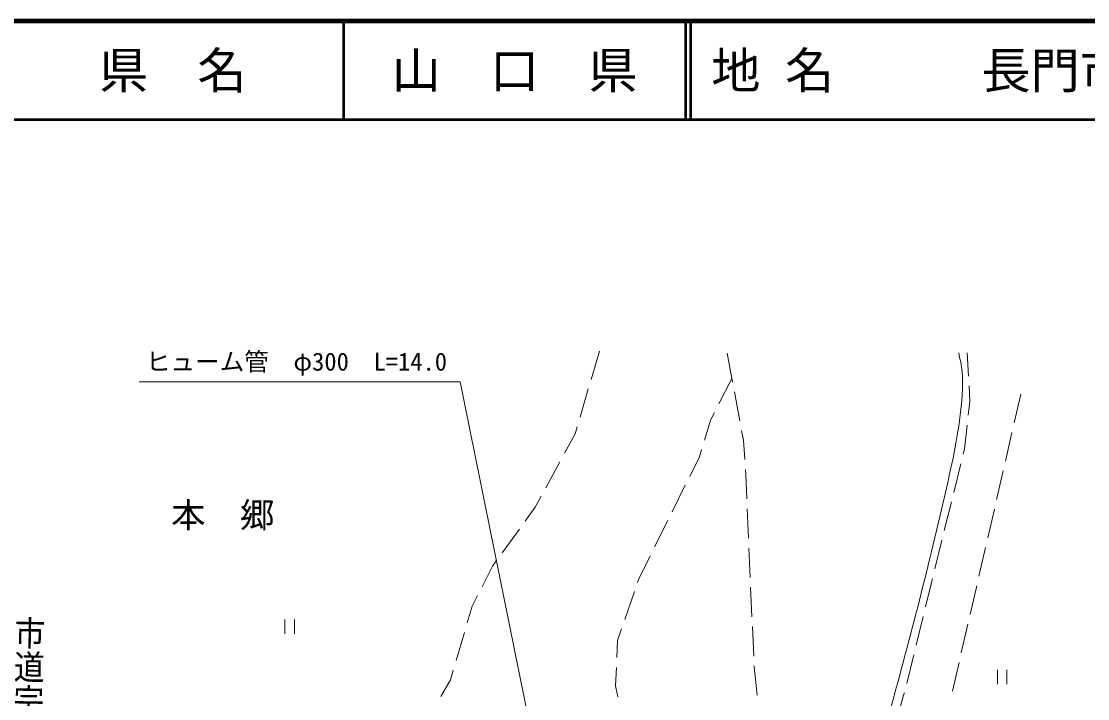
# Model space of a CAD drawing. Units: millimetres, scale not verified. Extents: x 40000 to 680000, y 20000 to 380000.
# Drawn here: x 300226 to 408646, y 311092 to 380000 of the extents above; entities that cross this region are included whole.
import ezdxf
from ezdxf.enums import TextEntityAlignment as Align

# ---------------------------------------------------------------- set-up
doc = ezdxf.new("R2010")
doc.units = ezdxf.units.MM
doc.header["$LTSCALE"] = 1000
for name, color, linetype, lineweight in [('M-BGD', 7, 'Continuous', 13), ('M-TTL', 2, 'Continuous', 140), ('M-TTL-LINE', 7, 'Continuous', 50), ('M-TTL-TXT', 7, 'Continuous', 13)]:
    doc.layers.add(name, color=color, linetype=linetype, lineweight=lineweight)
doc.styles.add('@ＭＳ ゴシック', font='')
doc.styles.add('ＭＳ ゴシック', font='')
doc.styles.get('@ＭＳ ゴシック').set_extended_font_data('@MS Gothic')
doc.styles.get('ＭＳ ゴシック').set_extended_font_data('MS Gothic')

msp = doc.modelspace()

# ---------------------------------------------------------------- linework, layer by layer
at = {"layer": 'M-BGD'}
for p, q in [((359001, 346440), (358156, 343562)), ((372001, 346253), (372545, 343302)), ((396535, 343906), (396408, 346278)), ((312207, 343317), (344847, 343317)), ((344847, 343317), (360665, 265105)), ((371151, 341086), (372481, 343649)), ((396675, 341308), (396589, 342907)), ((357874, 342602), (357029, 339724)), ((372726, 342319), (373269, 339368)), ((401845, 342075), (401173, 339151)), ((396512, 339919), (396675, 341308)), ((369686, 337382), (370317, 339478)), ((370317, 339478), (370691, 340198)), ((356747, 338764), (356533, 338035)), ((373451, 338385), (373636, 337380)), ((396108, 336471), (396396, 338926)), ((356533, 338035), (355462, 336068)), ((373636, 337380), (373787, 335408)), ((400949, 338177), (400277, 335253)), ((369183, 335709), (369398, 336425)), ((395981, 335958), (396108, 336471)), ((354984, 335190), (353549, 332555)), ((368180, 333692), (369183, 335709)), ((373864, 334411), (373902, 333912)), ((395025, 332074), (395742, 334987)), ((400053, 334278), (399381, 331354)), ((373902, 333912), (373998, 331414)), ((366399, 330111), (367735, 332797)), ((353070, 331677), (352464, 330564)), ((394068, 328190), (394786, 331103)), ((352464, 330564), (351450, 329159)), ((374037, 330415), (374152, 327417)), ((399157, 330380), (398486, 327456)), ((364618, 326529), (365954, 329215)), ((350864, 328349), (349108, 325917)), ((374194, 326418), (374329, 323421)), ((393112, 324306), (393829, 327219)), ((398262, 326481), (397590, 323558)), ((363012, 323301), (364172, 325634)), ((348128, 324560), (347074, 322486)), ((348522, 325106), (348128, 324560)), ((362884, 322928), (363012, 323301)), ((392806, 323063), (392873, 323335)), ((374373, 322422), (374508, 319425)), ((392157, 320421), (392806, 323063)), ((397366, 322583), (396694, 319659)), ((346621, 321594), (346060, 320491)), ((361583, 319145), (362559, 321982)), ((346060, 320491), (345562, 318801)), ((327020, 319142), (327020, 317684)), ((327992, 319142), (327992, 317684)), ((391203, 316537), (391918, 319450)), ((345279, 317841), (344432, 314964)), ((360844, 316997), (361258, 318200)), ((374553, 318426), (374687, 315429)), ((396470, 318685), (395798, 315761)), ((360769, 315270), (360844, 316997)), ((390249, 312652), (390964, 315566)), ((374732, 314430), (374736, 314333)), ((395574, 314786), (394903, 311862)), ((344149, 314004), (343859, 313019)), ((360644, 312394), (360726, 314271)), ((374736, 314333), (375059, 311448)), ((399466, 314039), (399466, 312581)), ((400438, 314039), (400438, 312581)), ((343859, 313019), (342872, 311311)), ((360868, 311296), (360644, 312394)), ((389173, 308801), (390004, 311656)), ((390004, 311656), (390010, 311681))]:
    msp.add_line(p, q, dxfattribs=at)
for points, knots in [([(395533, 346269), (395649, 345641), (395840, 345022), (395883, 344385), (395989, 342808), (395844, 341217), (395649, 339648), (395259, 336509), (394488, 333426), (393781, 330343), (392042, 322754), (390046, 315225), (387944, 307729), (387292, 305402), (386682, 303057), (385843, 300791), (385164, 298956), (384482, 297098), (383475, 295421), (382660, 294063), (381797, 292648), (380540, 291685), (379322, 290753), (377570, 290751), (376304, 289884), (375830, 289560), (375419, 289130), (375103, 288650), (374224, 287313), (373846, 285706), (373269, 284214), (372087, 281160), (371338, 277932), (369933, 274975), (369405, 273862), (368872, 272708), (368032, 271806), (367134, 270842), (365928, 270212), (364797, 269538), (362518, 268181), (360112, 267035), (357676, 265986), (356561, 265506), (355397, 265153), (354257, 264736)], [0, 0, 0, 0, 1, 1, 1, 2, 2, 2, 3, 3, 3, 4, 4, 4, 5, 5, 5, 6, 6, 6, 7, 7, 7, 8, 8, 8, 9, 9, 9, 10, 10, 10, 11, 11, 11, 12, 12, 12, 13, 13, 13, 14, 14, 14, 15, 15, 15, 15]), ([(378540, 261530), (378729, 261934), (378809, 262409), (379106, 262742), (379770, 263489), (380770, 263857), (381657, 264318), (383394, 265221), (385207, 265983), (387052, 266636), (389943, 267661), (392988, 268198), (395908, 269138), (398998, 270133), (402092, 271149), (405063, 272457), (406361, 273027), (407679, 273601), (408832, 274424), (410142, 275359), (411331, 276487), (412335, 277743), (413449, 279137), (414300, 280736), (415070, 282346), (416288, 284893), (417126, 287607), (418022, 290284), (418948, 293057), (419833, 295849), (420523, 298690), (420876, 300141), (421202, 301607), (421357, 303092), (421992, 309176), (421613, 315322), (421741, 321437)], [0, 0, 0, 0, 1, 1, 1, 2, 2, 2, 3, 3, 3, 4, 4, 4, 5, 5, 5, 6, 6, 6, 7, 7, 7, 8, 8, 8, 9, 9, 9, 10, 10, 10, 11, 11, 11, 12, 12, 12, 12])]:
    msp.add_open_spline(points, degree=3, knots=knots, dxfattribs=at)
at = {"layer": 'M-TTL'}
msp.add_line((680000, 380000), (40000, 380000), dxfattribs=at)
at = {"layer": 'M-TTL-LINE'}
for p, q in [((333000, 380000), (333000, 370000)), ((367750, 380000), (367750, 370000)), ((368250, 380000), (368250, 370000)), ((40000, 370000), (680000, 370000))]:
    msp.add_line(p, q, dxfattribs=at)

# ---------------------------------------------------------------- texts
at = {"layer": 'M-BGD', "style": 'ＭＳ ゴシック'}
msp.add_text('ヒューム管\u3000φ300\u3000L=14.0', height=1833, dxfattribs=at).set_placement((328202, 343914), align=Align.BOTTOM_CENTER)
at = {"layer": 'M-BGD', "style": '@ＭＳ ゴシック', "width": 1.1}
msp.add_text('市道宗清天神線', height=2303, rotation=269.01, dxfattribs=at).set_placement((299034, 307463), align=Align.BOTTOM_CENTER)
at = {"layer": 'M-BGD', "insert": (322454, 328205), "char_height": 2566, "attachment_point": 8, "style": 'ＭＳ ゴシック'}
msp.add_mtext('\\T2;本郷', dxfattribs=at)
at = {"layer": 'M-TTL-TXT', "style": 'ＭＳ ゴシック'}
for s, p in [('県\u3000名', (315625, 375000)), ('山\u3000口\u3000県', (350375, 375000))]:
    msp.add_text(s, height=3666, dxfattribs=at).set_placement(p, align=Align.MIDDLE_CENTER)
msp.add_text('地 名      長門市油谷向津具下', height=3666, dxfattribs=at).set_placement((370380, 375000), align=Align.MIDDLE_LEFT)

doc.saveas('drawing.dxf')
